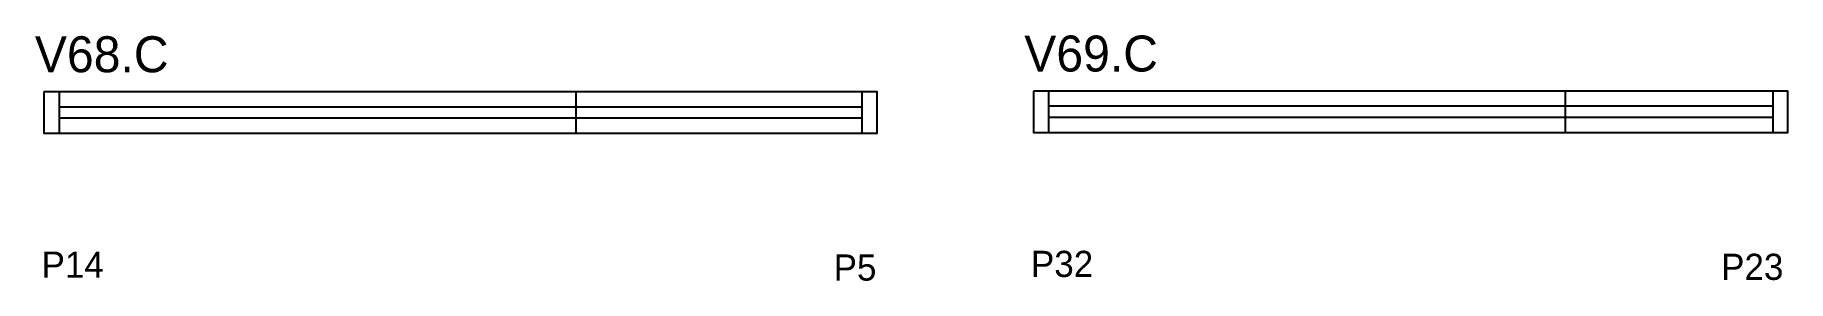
# Model space of a CAD drawing. Header units: metres. Extents: x 4557 to 5361, y -1012 to -899.
import ezdxf

# ---------------------------------------------------------------- set-up
doc = ezdxf.new("R2010")
doc.units = ezdxf.units.M
for name, color, linetype in [('5', 7, 'Continuous'), ('NOMENCLATURA', 7, 'Continuous'), ('Painéis', 7, 'Continuous'), ('SARR_2.2x7', 7, 'Continuous')]:
    doc.layers.add(name, color=color, linetype=linetype)

msp = doc.modelspace()

# ---------------------------------------------------------------- linework, layer by layer
at = {"layer": 'Painéis', "color": 7, "lineweight": 25}
for p, q in [((4805.16, -944.3), (4805.16, -925.3)), ((5258.83, -943.97), (5258.83, -924.97))]:
    msp.add_line(p, q, dxfattribs=at)
for points in [[(4561.16, -925.3), (4561.16, -944.3), (4943.16, -944.3), (4943.16, -925.3), (4561.16, -925.3)], [(5014.83, -924.97), (5014.83, -943.97), (5360.83, -943.97), (5360.83, -924.97), (5014.83, -924.97)]]:
    msp.add_lwpolyline(points, dxfattribs=at)
at = {"layer": 'SARR_2.2x7', "color": 7, "lineweight": 25}
for p, q in [((4568.16, -925.3), (4568.16, -944.3)), ((4805.16, -932.3), (4568.16, -932.3)), ((4936.16, -932.3), (4805.16, -932.3)), ((4936.16, -925.3), (4936.16, -944.3)), ((5021.83, -924.97), (5021.83, -943.97)), ((5258.83, -931.97), (5021.83, -931.97)), ((5353.83, -931.97), (5258.83, -931.97)), ((5353.83, -924.97), (5353.83, -943.97)), ((4568.16, -937.3), (4805.16, -937.3)), ((4805.16, -937.3), (4936.16, -937.3)), ((5021.83, -936.97), (5258.83, -936.97)), ((5258.83, -936.97), (5353.83, -936.97))]:
    msp.add_line(p, q, dxfattribs=at)

# ---------------------------------------------------------------- texts
at = {"layer": '5', "color": 7, "lineweight": 25}
for s, p in [('P14', (4560.04, -1010.61)), ('P5', (4923.25, -1011.95)), ('P32', (5013.72, -1010.28)), ('P23', (5330.19, -1011.62))]:
    msp.add_text(s, height=12, dxfattribs=at).set_placement(p)
at = {"layer": 'NOMENCLATURA', "color": 7, "lineweight": 25}
for s, p in [('V68.C', (4556.97, -916.33)), ('V69.C', (5010.65, -916))]:
    msp.add_text(s, height=16.5, dxfattribs=at).set_placement(p)

doc.saveas('drawing.dxf')
